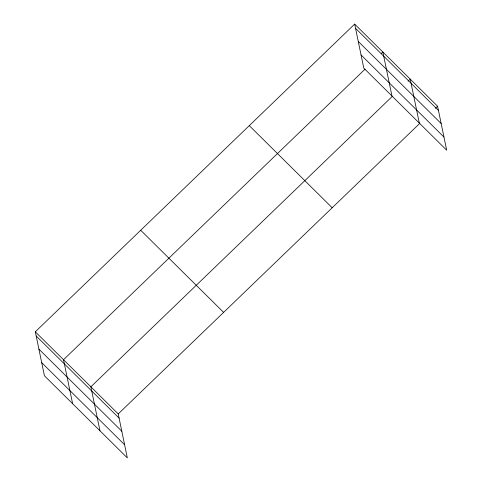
<?xml version="1.0" encoding="UTF-8"?>
<svg xmlns="http://www.w3.org/2000/svg" width="482" height="482" viewBox="0 0 482 482"><rect width="100%" height="100%" fill="white"/><g stroke="black" fill="none" stroke-linecap="round" stroke-linejoin="round"><path stroke-width="0.72" d="M35.319 331.797L118.229 413.924L127.332 457.9L44.422 375.773L35.319 331.797L354.668 24.1L437.578 106.227L446.681 150.203L363.771 68.076L354.668 24.1M365.019 69.209L63.51 359.723L72.613 403.699M381.232 53.586L382.853 52.026L391.962 95.996M392.378 96.31L90.869 386.823L99.973 430.8M408.055 81.205L410.218 79.126L419.322 123.103M118.229 413.924L419.738 123.41M435.415 108.311L437.578 106.227M355.535 28.287L438.439 110.414M358.253 41.416L441.163 123.543M361.054 54.948L443.964 137.069M249.284 125.639L332.188 207.766M140.702 230.257L223.612 312.384M36.186 335.984L119.096 418.111M38.903 349.113L121.813 431.239M41.705 362.645L124.615 444.772"/></g></svg>
